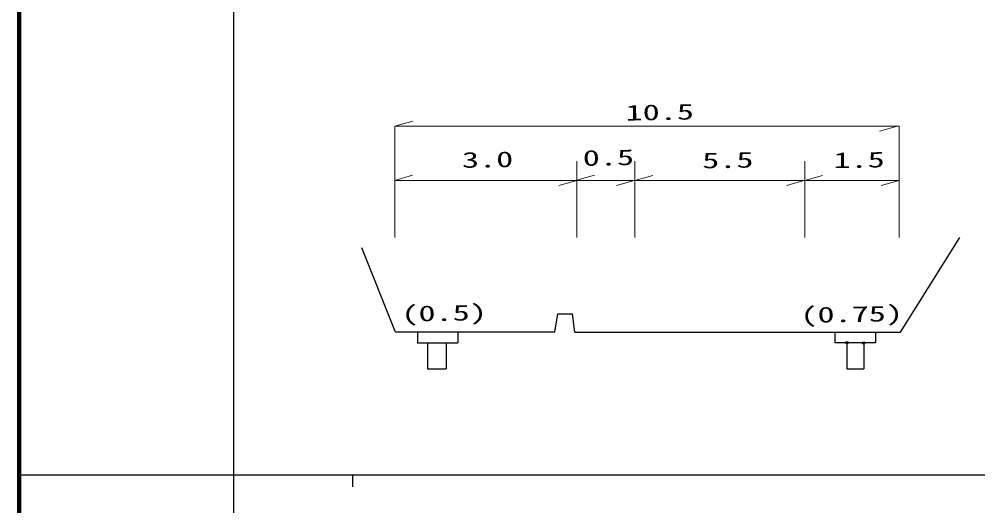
# Model space of a CAD drawing. Units: millimetres, scale not verified. Extents: x 40000 to 680000, y 20000 to 380000.
# Drawn here: x 40000 to 120524, y 202409 to 243274 of the extents above; entities that cross this region are included whole.
import ezdxf
from ezdxf.enums import TextEntityAlignment as Align

# ---------------------------------------------------------------- set-up
doc = ezdxf.new("R2010")
doc.units = ezdxf.units.MM
doc.header["$LTSCALE"] = 1000
for name, color, linetype, lineweight in [('M-BGD', 7, 'Continuous', 25), ('M-STR-HTXT', 7, 'Continuous', 13), ('M-TTL', 2, 'Continuous', 140), ('M-TTL-BAND', 7, 'Continuous', 25)]:
    doc.layers.add(name, color=color, linetype=linetype, lineweight=lineweight)
doc.styles.add('ＭＳ ゴシック', font='')
doc.styles.get('ＭＳ ゴシック').set_extended_font_data('MS Gothic')

msp = doc.modelspace()

# ---------------------------------------------------------------- linework, layer by layer
at = {"layer": 'M-BGD'}
for p, q in [((114041, 216995), (119021, 224951)), ((71620, 216995), (68788, 224075)), ((84984, 216995), (85232, 218530)), ((85232, 218530), (86479, 218530)), ((86663, 216995), (86479, 218530)), ((76840, 216995), (71620, 216995)), ((73465, 216995), (73465, 216097)), ((76840, 216995), (76840, 216097)), ((84984, 216995), (76840, 216995)), ((86663, 216995), (108549, 216995)), ((108549, 216995), (111915, 216995)), ((108549, 216098), (108549, 216995)), ((111915, 216995), (111915, 216089)), ((111915, 216995), (114036, 216995)), ((73465, 216097), (76840, 216097)), ((74300, 216097), (74300, 213911)), ((75862, 216097), (75862, 213911)), ((111915, 216089), (108549, 216098)), ((109527, 216098), (109527, 213911)), ((110938, 216089), (110938, 213911)), ((74300, 213911), (75862, 213911)), ((109527, 213911), (110938, 213911))]:
    msp.add_line(p, q, dxfattribs=at)
for centre in [(109526, 216098), (110938, 216089), (110938, 216089), (110938, 216089)]:
    msp.add_circle(centre, 100, dxfattribs=at)
at = {"layer": 'M-STR-HTXT'}
for p, q in [((71554, 234299), (73055, 234714)), ((71554, 234299), (113920, 234299)), ((71554, 224931), (71554, 234299)), ((113767, 234280), (112267, 233861)), ((113920, 224931), (113920, 234299)), ((86829, 224931), (86829, 231345)), ((91724, 224931), (91724, 231345)), ((105987, 224931), (105987, 231345)), ((71554, 229741), (73051, 230173)), ((71554, 229741), (113920, 229741)), ((86828, 229734), (85329, 229308)), ((86835, 229746), (88335, 230166)), ((91671, 229740), (90171, 229320)), ((91717, 229740), (93217, 230160)), ((105948, 229740), (104448, 229320)), ((105983, 229734), (107483, 230154)), ((105985, 229741), (113914, 229733)), ((113914, 229733), (112414, 229314))]:
    msp.add_line(p, q, dxfattribs=at)
at = {"layer": 'M-TTL'}
msp.add_line((40000, 380000), (40000, 20000), dxfattribs=at)
at = {"layer": 'M-TTL-BAND'}
for p, q in [((58000, 370000), (58000, 20000)), ((40000, 205000), (579000, 205000)), ((68000, 205000), (68000, 204000))]:
    msp.add_line(p, q, dxfattribs=at)

# ---------------------------------------------------------------- texts
at = {"layer": 'M-STR-HTXT', "style": 'ＭＳ ゴシック', "width": 1.6}
for s, p in [('10.5', (90950, 234357)), ('3.0', (77209, 230389)), ('0.5', (87358, 230558)), ('5.5', (97387, 230346)), ('1.5', (108414, 230365)), ('(0.5)', (72121, 217480)), ('(0.75)', (105635, 217373))]:
    msp.add_text(s, height=1320, rotation=1, dxfattribs=at).set_placement(p, align=Align.BOTTOM_LEFT)

doc.saveas('drawing.dxf')
